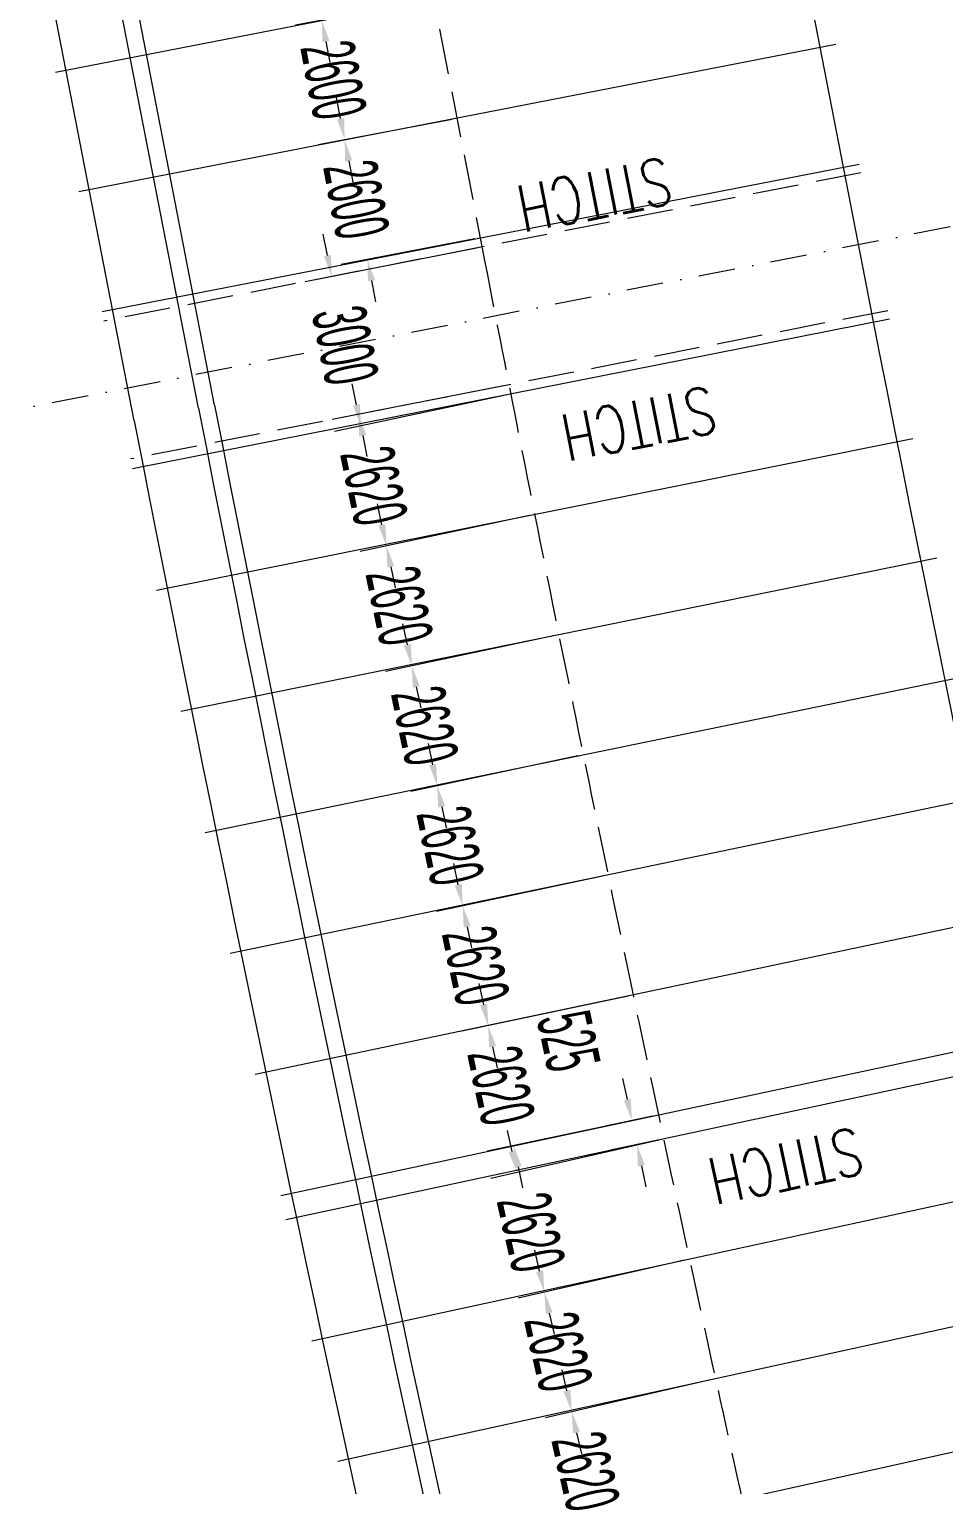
# Model space of a CAD drawing. Header units: millimetres. Extents: x 27228149 to 29012050, y 40856015 to 42918728.
# Drawn here: x 27350222 to 27369765, y 42541147 to 42572244 of the extents above; entities that cross this region are included whole.
import ezdxf

# ---------------------------------------------------------------- set-up
doc = ezdxf.new("R2010")
doc.units = ezdxf.units.MM
doc.header["$LTSCALE"] = 0.05
doc.linetypes.add('DGN Style 3', pattern=[27349.722329, 19535.51595, -7814.20638])
doc.linetypes.add('DGN Style 4', pattern=[31276.361035, 15628.41276, -7814.20638, 19.535516, -7814.20638])
doc.layers.get('Defpoints').update_dxf_attribs({"lineweight": 0})
for name, color, linetype, lineweight in [('InnerEdge_NB', 7, 'Continuous', 0), ('OuterEdge_NB', 7, 'Continuous', 0), ('PlacementCurve_NB', 1, 'DGN Style 3', 0), ('S-_ANOT----_A-', 7, 'Continuous', 0), ('S-_ANOT----_T-', 7, 'Continuous', 0), ('S-_GRIDLINE_E- Adjusted', 6, 'DGN Style 4', 0), ('S-_SEG-----_E-NB', 3, 'Continuous', 13), ('S-_WALLLBW-_E-', 40, 'Continuous', 13)]:
    doc.layers.add(name, color=color, linetype=linetype, lineweight=lineweight)
doc.styles.add('Styletxt', font='txt.shx')
doc.styles.add('StyleWORKING', font='WORKING.shx')
doc.dimstyles.new('dim300', dxfattribs={"dimtxt": 750, "dimasz": 750, "dimexe": 375, "dimexo": 375, "dimgap": 375, "dimtad": 1, "dimdec": 0, "dimzin": 11, "dimdsep": 46, "dimtxsty": 'StyleWORKING', "dimsah": 1, "dimcen": 0.09, "dimclrd": 7, "dimclre": 7, "dimadec": 4, "dimazin": 3, "dimtfac": 1, "dimtdec": 0, "dimtmove": 0, "dimatfit": 3, "dimfxl": 1, "dimtolj": 1, "dimtzin": 0, "dimlwd": 0, "dimlwe": 0, "dimarcsym": 0})

# ---------------------------------------------------------------- blocks, each defined once
blk = doc.blocks.new('*D624')
at = {"layer": 'Defpoints', "color": 0, "linetype": 'Continuous', "transparency": 16777216}
for p in [(27358368, 42575441), (27358865, 42572889), (27356476, 42572434)]:
    blk.add_point(p, dxfattribs=at)
at = {"layer": 'S-_ANOT----_A-', "color": 7, "linetype": 'Continuous', "lineweight": 0, "transparency": 16777216}
for p, q in [((27355903, 42575440), (27355817, 42575892)), ((27356562, 42571982), (27356648, 42571530))]:
    blk.add_line(p, q, dxfattribs=at)
at = {"layer": 'S-_ANOT----_A-', "linetype": 'Continuous', "transparency": 16777216}
for p, q in [((27358255, 42575420), (27355424, 42574880)), ((27358752, 42572868), (27355911, 42572326))]:
    blk.add_line(p, q, dxfattribs=at)
at = {"layer": 'S-_ANOT----_A-', "color": 7, "linetype": 'Continuous', "transparency": 16777216}
for points in [[(27355978, 42575454), (27355828, 42575425), (27355989, 42574988)], [(27356637, 42571996), (27356487, 42571968), (27356476, 42572434)]]:
    blk.add_solid(points, dxfattribs=at)
at = {"layer": 'S-_ANOT----_A-', "color": 0, "linetype": 'Continuous', "transparency": 16777216, "insert": (27356234, 42573711), "char_height": 1150, "attachment_point": 5, "rotation": 280.7906, "style": 'StyleWORKING'}
blk.add_mtext('\\A1;{\\W0.47826;\\C0;2600}', dxfattribs=at)
blk = doc.blocks.new('*D625')
at = {"layer": 'Defpoints', "color": 0, "linetype": 'Continuous', "transparency": 16777216}
for p in [(27358865, 42572889), (27359371, 42570339), (27356963, 42569880)]:
    blk.add_point(p, dxfattribs=at)
at = {"layer": 'S-_ANOT----_A-', "color": 7, "linetype": 'Continuous', "lineweight": 0, "transparency": 16777216}
for p, q in [((27356390, 42572886), (27356304, 42573338)), ((27357049, 42569428), (27357135, 42568976))]:
    blk.add_line(p, q, dxfattribs=at)
at = {"layer": 'S-_ANOT----_A-', "linetype": 'Continuous', "transparency": 16777216}
for p, q in [((27358752, 42572868), (27355911, 42572326)), ((27359258, 42570317), (27356398, 42569772))]:
    blk.add_line(p, q, dxfattribs=at)
at = {"layer": 'S-_ANOT----_A-', "color": 7, "linetype": 'Continuous', "transparency": 16777216}
for points in [[(27356465, 42572900), (27356315, 42572871), (27356476, 42572434)], [(27357124, 42569442), (27356974, 42569414), (27356963, 42569880)]]:
    blk.add_solid(points, dxfattribs=at)
at = {"layer": 'S-_ANOT----_A-', "color": 0, "linetype": 'Continuous', "transparency": 16777216, "insert": (27356721, 42571157), "char_height": 1150, "attachment_point": 5, "rotation": 280.7906, "style": 'StyleWORKING'}
blk.add_mtext('\\A1;{\\W0.47826;\\C0;2600}', dxfattribs=at)
blk = doc.blocks.new('*D626')
at = {"layer": 'Defpoints', "color": 0, "linetype": 'Continuous', "transparency": 16777216}
for p in [(27360511, 42564448), (27361022, 42561879), (27357854, 42561207)]:
    blk.add_point(p, dxfattribs=at)
at = {"layer": 'S-_ANOT----_A-', "linetype": 'Continuous', "transparency": 16777216}
for p, q in [((27360399, 42564424), (27356748, 42563650)), ((27360910, 42561855), (27357292, 42561087))]:
    blk.add_line(p, q, dxfattribs=at)
at = {"layer": 'S-_ANOT----_A-', "color": 7, "linetype": 'Continuous', "lineweight": 0, "transparency": 16777216}
for p, q in [((27357215, 42564219), (27357120, 42564669)), ((27357950, 42560757), (27358045, 42560307))]:
    blk.add_line(p, q, dxfattribs=at)
at = {"layer": 'S-_ANOT----_A-', "color": 7, "linetype": 'Continuous', "transparency": 16777216}
for points in [[(27357290, 42564235), (27357140, 42564203), (27357311, 42563769)], [(27358025, 42560772), (27357875, 42560741), (27357854, 42561207)]]:
    blk.add_solid(points, dxfattribs=at)
at = {"layer": 'S-_ANOT----_A-', "color": 0, "linetype": 'Continuous', "transparency": 16777216, "insert": (27357584, 42562488), "char_height": 1150, "attachment_point": 5, "rotation": 281.9763, "style": 'StyleWORKING'}
blk.add_mtext('\\A1;{\\W0.47826;\\C0;2620}', dxfattribs=at)
blk = doc.blocks.new('*D627')
at = {"layer": 'Defpoints', "color": 0, "linetype": 'Continuous', "transparency": 16777216}
for p in [(27361022, 42561879), (27361537, 42559310), (27358398, 42558644)]:
    blk.add_point(p, dxfattribs=at)
at = {"layer": 'S-_ANOT----_A-', "color": 7, "linetype": 'Continuous', "lineweight": 0, "transparency": 16777216}
for p, q in [((27357759, 42561657), (27357663, 42562107)), ((27358493, 42558194), (27358589, 42557744))]:
    blk.add_line(p, q, dxfattribs=at)
at = {"layer": 'S-_ANOT----_A-', "linetype": 'Continuous', "transparency": 16777216}
for p, q in [((27360910, 42561855), (27357292, 42561087)), ((27361424, 42559286), (27357835, 42558524))]:
    blk.add_line(p, q, dxfattribs=at)
at = {"layer": 'S-_ANOT----_A-', "color": 7, "linetype": 'Continuous', "transparency": 16777216}
for points in [[(27357834, 42561672), (27357684, 42561641), (27357854, 42561207)], [(27358568, 42558210), (27358418, 42558178), (27358398, 42558644)]]:
    blk.add_solid(points, dxfattribs=at)
at = {"layer": 'S-_ANOT----_A-', "color": 0, "linetype": 'Continuous', "transparency": 16777216, "insert": (27358127, 42559925), "char_height": 1150, "attachment_point": 5, "rotation": 281.9763, "style": 'StyleWORKING'}
blk.add_mtext('\\A1;{\\W0.47826;\\C0;2620}', dxfattribs=at)
blk = doc.blocks.new('*D628')
at = {"layer": 'Defpoints', "color": 0, "linetype": 'Continuous', "transparency": 16777216}
for p in [(27361537, 42559310), (27362057, 42556742), (27358941, 42556081)]:
    blk.add_point(p, dxfattribs=at)
at = {"layer": 'S-_ANOT----_A-', "color": 7, "linetype": 'Continuous', "lineweight": 0, "transparency": 16777216}
for p, q in [((27358302, 42559094), (27358207, 42559544)), ((27359037, 42555631), (27359132, 42555181))]:
    blk.add_line(p, q, dxfattribs=at)
at = {"layer": 'S-_ANOT----_A-', "linetype": 'Continuous', "transparency": 16777216}
for p, q in [((27361424, 42559286), (27357835, 42558524)), ((27361944, 42556718), (27358379, 42555962))]:
    blk.add_line(p, q, dxfattribs=at)
at = {"layer": 'S-_ANOT----_A-', "color": 7, "linetype": 'Continuous', "transparency": 16777216}
for points in [[(27358377, 42559110), (27358227, 42559078), (27358398, 42558644)], [(27359112, 42555647), (27358962, 42555615), (27358941, 42556081)]]:
    blk.add_solid(points, dxfattribs=at)
at = {"layer": 'S-_ANOT----_A-', "color": 0, "linetype": 'Continuous', "transparency": 16777216, "insert": (27358671, 42557363), "char_height": 1150, "attachment_point": 5, "rotation": 281.9763, "style": 'StyleWORKING'}
blk.add_mtext('\\A1;{\\W0.47826;\\C0;2620}', dxfattribs=at)
blk = doc.blocks.new('*D629')
at = {"layer": 'Defpoints', "color": 0, "linetype": 'Continuous', "transparency": 16777216}
for p in [(27362057, 42556742), (27362583, 42554175), (27359485, 42553518)]:
    blk.add_point(p, dxfattribs=at)
at = {"layer": 'S-_ANOT----_A-', "color": 7, "linetype": 'Continuous', "lineweight": 0, "transparency": 16777216}
for p, q in [((27358846, 42556531), (27358751, 42556981)), ((27359581, 42553068), (27359676, 42552618))]:
    blk.add_line(p, q, dxfattribs=at)
at = {"layer": 'S-_ANOT----_A-', "linetype": 'Continuous', "transparency": 16777216}
for p, q in [((27361944, 42556718), (27358379, 42555962)), ((27362470, 42554151), (27358923, 42553399))]:
    blk.add_line(p, q, dxfattribs=at)
at = {"layer": 'S-_ANOT----_A-', "color": 7, "linetype": 'Continuous', "transparency": 16777216}
for points in [[(27358921, 42556547), (27358771, 42556515), (27358941, 42556081)], [(27359656, 42553084), (27359506, 42553052), (27359485, 42553518)]]:
    blk.add_solid(points, dxfattribs=at)
at = {"layer": 'S-_ANOT----_A-', "color": 0, "linetype": 'Continuous', "transparency": 16777216, "insert": (27359215, 42554800), "char_height": 1150, "attachment_point": 5, "rotation": 281.9763, "style": 'StyleWORKING'}
blk.add_mtext('\\A1;{\\W0.47826;\\C0;2620}', dxfattribs=at)
blk = doc.blocks.new('*D630')
at = {"layer": 'Defpoints', "color": 0, "linetype": 'Continuous', "transparency": 16777216}
for p in [(27362583, 42554175), (27363131, 42551613), (27360029, 42550955)]:
    blk.add_point(p, dxfattribs=at)
at = {"layer": 'S-_ANOT----_A-', "color": 7, "linetype": 'Continuous', "lineweight": 0, "transparency": 16777216}
for p, q in [((27359390, 42553968), (27359294, 42554418)), ((27360124, 42550505), (27360220, 42550055))]:
    blk.add_line(p, q, dxfattribs=at)
at = {"layer": 'S-_ANOT----_A-', "linetype": 'Continuous', "transparency": 16777216}
for p, q in [((27362470, 42554151), (27358923, 42553399)), ((27363019, 42551589), (27359466, 42550836))]:
    blk.add_line(p, q, dxfattribs=at)
at = {"layer": 'S-_ANOT----_A-', "color": 7, "linetype": 'Continuous', "transparency": 16777216}
for points in [[(27359465, 42553984), (27359315, 42553952), (27359485, 42553518)], [(27360199, 42550521), (27360049, 42550489), (27360029, 42550955)]]:
    blk.add_solid(points, dxfattribs=at)
at = {"layer": 'S-_ANOT----_A-', "color": 0, "linetype": 'Continuous', "transparency": 16777216, "insert": (27359758, 42552237), "char_height": 1150, "attachment_point": 5, "rotation": 281.9763, "style": 'StyleWORKING'}
blk.add_mtext('\\A1;{\\W0.47826;\\C0;2620}', dxfattribs=at)
blk = doc.blocks.new('*D631')
at = {"layer": 'Defpoints', "color": 0, "linetype": 'Continuous', "transparency": 16777216}
for p in [(27363785, 42548537), (27364336, 42545975), (27361230, 42545265)]:
    blk.add_point(p, dxfattribs=at)
at = {"layer": 'S-_ANOT----_A-', "color": 7, "linetype": 'Continuous', "lineweight": 0, "transparency": 16777216}
for p, q in [((27360544, 42548267), (27360441, 42548715)), ((27361333, 42544816), (27361436, 42544368))]:
    blk.add_line(p, q, dxfattribs=at)
at = {"layer": 'S-_ANOT----_A-', "linetype": 'Continuous', "transparency": 16777216}
for p, q in [((27363673, 42548511), (27360086, 42547690)), ((27364224, 42545950), (27360670, 42545137))]:
    blk.add_line(p, q, dxfattribs=at)
at = {"layer": 'S-_ANOT----_A-', "color": 7, "linetype": 'Continuous', "transparency": 16777216}
for points in [[(27360618, 42548284), (27360469, 42548250), (27360646, 42547819)], [(27361408, 42544833), (27361258, 42544799), (27361230, 42545265)]]:
    blk.add_solid(points, dxfattribs=at)
at = {"layer": 'S-_ANOT----_A-', "color": 0, "linetype": 'Continuous', "transparency": 16777216, "insert": (27360940, 42546542), "char_height": 1150, "attachment_point": 5, "rotation": 282.8837, "style": 'StyleWORKING'}
blk.add_mtext('\\A1;{\\W0.47826;\\C0;2620}', dxfattribs=at)
blk = doc.blocks.new('*D632')
at = {"layer": 'Defpoints', "color": 0, "linetype": 'Continuous', "transparency": 16777216}
for p in [(27364336, 42545975), (27364895, 42543415), (27361815, 42542711)]:
    blk.add_point(p, dxfattribs=at)
at = {"layer": 'S-_ANOT----_A-', "color": 7, "linetype": 'Continuous', "lineweight": 0, "transparency": 16777216}
for p, q in [((27361128, 42545713), (27361025, 42546162)), ((27361917, 42542262), (27362020, 42541814))]:
    blk.add_line(p, q, dxfattribs=at)
at = {"layer": 'S-_ANOT----_A-', "linetype": 'Continuous', "transparency": 16777216}
for p, q in [((27364224, 42545950), (27360670, 42545137)), ((27364782, 42543390), (27361254, 42542583))]:
    blk.add_line(p, q, dxfattribs=at)
at = {"layer": 'S-_ANOT----_A-', "color": 7, "linetype": 'Continuous', "transparency": 16777216}
for points in [[(27361203, 42545730), (27361053, 42545696), (27361230, 42545265)], [(27361992, 42542280), (27361842, 42542245), (27361815, 42542711)]]:
    blk.add_solid(points, dxfattribs=at)
at = {"layer": 'S-_ANOT----_A-', "color": 0, "linetype": 'Continuous', "transparency": 16777216, "insert": (27361524, 42543988), "char_height": 1150, "attachment_point": 5, "rotation": 282.8837, "style": 'StyleWORKING'}
blk.add_mtext('\\A1;{\\W0.47826;\\C0;2620}', dxfattribs=at)
blk = doc.blocks.new('*D633')
at = {"layer": 'Defpoints', "color": 0, "linetype": 'Continuous', "transparency": 16777216}
for p in [(27364895, 42543415), (27365459, 42540857), (27362399, 42540157)]:
    blk.add_point(p, dxfattribs=at)
at = {"layer": 'S-_ANOT----_A-', "color": 7, "linetype": 'Continuous', "lineweight": 0, "transparency": 16777216}
for p, q in [((27361712, 42543159), (27361609, 42543608)), ((27362501, 42539708), (27362604, 42539260))]:
    blk.add_line(p, q, dxfattribs=at)
at = {"layer": 'S-_ANOT----_A-', "linetype": 'Continuous', "transparency": 16777216}
for p, q in [((27364782, 42543390), (27361254, 42542583)), ((27365347, 42540831), (27361838, 42540029))]:
    blk.add_line(p, q, dxfattribs=at)
at = {"layer": 'S-_ANOT----_A-', "color": 7, "linetype": 'Continuous', "transparency": 16777216}
for points in [[(27361787, 42543176), (27361637, 42543142), (27361815, 42542711)], [(27362576, 42539726), (27362427, 42539691), (27362399, 42540157)]]:
    blk.add_solid(points, dxfattribs=at)
at = {"layer": 'S-_ANOT----_A-', "color": 0, "linetype": 'Continuous', "transparency": 16777216, "insert": (27362108, 42541434), "char_height": 1150, "attachment_point": 5, "rotation": 282.8837, "style": 'StyleWORKING'}
blk.add_mtext('\\A1;{\\W0.47826;\\C0;2620}', dxfattribs=at)
blk = doc.blocks.new('*D1141')
at = {"layer": 'Defpoints', "color": 0, "linetype": 'Continuous', "transparency": 16777216}
for p in [(27363099, 42548928), (27363655, 42549046), (27363764, 42548532)]:
    blk.add_point(p, dxfattribs=at)
at = {"layer": 'S-_ANOT----_A-', "color": 7, "linetype": 'Continuous', "lineweight": 0, "transparency": 16777216}
for p, q in [((27363003, 42549378), (27362908, 42549828)), ((27363303, 42547964), (27363399, 42547514))]:
    blk.add_line(p, q, dxfattribs=at)
at = {"layer": 'S-_ANOT----_A-', "linetype": 'Continuous', "transparency": 16777216}
for p, q in [((27363543, 42549022), (27362536, 42548809)), ((27363652, 42548508), (27362645, 42548295))]:
    blk.add_line(p, q, dxfattribs=at)
at = {"layer": 'S-_ANOT----_A-', "color": 7, "linetype": 'Continuous', "transparency": 16777216}
for points in [[(27363078, 42549394), (27362928, 42549362), (27363099, 42548928)], [(27363378, 42547980), (27363228, 42547948), (27363208, 42548414)]]:
    blk.add_solid(points, dxfattribs=at)
at = {"layer": 'S-_ANOT----_A-', "color": 0, "linetype": 'Continuous', "transparency": 16777216, "insert": (27361746, 42550625), "char_height": 1150, "attachment_point": 5, "rotation": 281.9752, "style": 'StyleWORKING'}
blk.add_mtext('\\A1;{\\W0.47826;\\C0;525}', dxfattribs=at)
blk = doc.blocks.new('*D1173')
at = {"layer": 'Defpoints', "color": 0, "linetype": 'Continuous', "transparency": 16777216}
for p in [(27359371, 42570339), (27359858, 42567785), (27357450, 42567326)]:
    blk.add_point(p, dxfattribs=at)
at = {"layer": 'S-_ANOT----_A-', "color": 7, "linetype": 'Continuous', "lineweight": 0, "transparency": 16777216}
for p, q in [((27356877, 42570332), (27356791, 42570784)), ((27357536, 42566874), (27357622, 42566422))]:
    blk.add_line(p, q, dxfattribs=at)
at = {"layer": 'S-_ANOT----_A-', "linetype": 'Continuous', "transparency": 16777216}
for p, q in [((27359258, 42570317), (27356398, 42569772)), ((27359745, 42567763), (27356885, 42567218))]:
    blk.add_line(p, q, dxfattribs=at)
at = {"layer": 'S-_ANOT----_A-', "color": 7, "linetype": 'Continuous', "transparency": 16777216}
for points in [[(27356952, 42570346), (27356801, 42570317), (27356963, 42569880)], [(27357611, 42566888), (27357460, 42566860), (27357450, 42567326)]]:
    blk.add_solid(points, dxfattribs=at)
at = {"layer": 'S-_ANOT----_A-', "color": 0, "linetype": 'Continuous', "transparency": 16777216, "insert": (27357208, 42568603), "char_height": 1150, "attachment_point": 5, "rotation": 280.7906, "style": 'StyleWORKING'}
blk.add_mtext('\\A1;{\\W0.47826;\\C0;2600}', dxfattribs=at)
blk = doc.blocks.new('*D1174')
at = {"layer": 'Defpoints', "color": 0, "linetype": 'Continuous', "transparency": 16777216}
for p in [(27359896, 42567589), (27360473, 42564645), (27357260, 42564016)]:
    blk.add_point(p, dxfattribs=at)
at = {"layer": 'S-_ANOT----_A-', "color": 7, "linetype": 'Continuous', "lineweight": 0, "transparency": 16777216}
for p, q in [((27356595, 42567411), (27356507, 42567862)), ((27357348, 42563564), (27357437, 42563113))]:
    blk.add_line(p, q, dxfattribs=at)
at = {"layer": 'S-_ANOT----_A-', "linetype": 'Continuous', "transparency": 16777216}
for p, q in [((27359783, 42567567), (27356119, 42566849)), ((27360360, 42564622), (27356696, 42563905))]:
    blk.add_line(p, q, dxfattribs=at)
at = {"layer": 'S-_ANOT----_A-', "color": 7, "linetype": 'Continuous', "transparency": 16777216}
for points in [[(27356670, 42567426), (27356520, 42567396), (27356684, 42566960)], [(27357424, 42563579), (27357273, 42563549), (27357260, 42564016)]]:
    blk.add_solid(points, dxfattribs=at)
at = {"layer": 'S-_ANOT----_A-', "color": 0, "linetype": 'Continuous', "transparency": 16777216, "insert": (27356973, 42565488), "char_height": 1150, "attachment_point": 5, "rotation": 281.0775, "style": 'StyleWORKING'}
blk.add_mtext('\\A1;{\\W0.47826;\\C0;3000}', dxfattribs=at)
blk = doc.blocks.new('*D1175')
at = {"layer": 'Defpoints', "color": 0, "linetype": 'Continuous', "transparency": 16777216}
for p in [(27363131, 42551613), (27363675, 42549050), (27360572, 42548392)]:
    blk.add_point(p, dxfattribs=at)
at = {"layer": 'S-_ANOT----_A-', "color": 7, "linetype": 'Continuous', "lineweight": 0, "transparency": 16777216}
for p, q in [((27359933, 42551405), (27359838, 42551855)), ((27360668, 42547942), (27360763, 42547492))]:
    blk.add_line(p, q, dxfattribs=at)
at = {"layer": 'S-_ANOT----_A-', "linetype": 'Continuous', "transparency": 16777216}
for p, q in [((27363019, 42551589), (27359466, 42550836)), ((27363563, 42549026), (27360010, 42548273))]:
    blk.add_line(p, q, dxfattribs=at)
at = {"layer": 'S-_ANOT----_A-', "color": 7, "linetype": 'Continuous', "transparency": 16777216}
for points in [[(27360008, 42551421), (27359858, 42551389), (27360029, 42550955)], [(27360743, 42547958), (27360593, 42547926), (27360572, 42548392)]]:
    blk.add_solid(points, dxfattribs=at)
at = {"layer": 'S-_ANOT----_A-', "color": 0, "linetype": 'Continuous', "transparency": 16777216, "insert": (27360302, 42549674), "char_height": 1150, "attachment_point": 5, "rotation": 281.9763, "style": 'StyleWORKING'}
blk.add_mtext('\\A1;{\\W0.47826;\\C0;2620}', dxfattribs=at)

msp = doc.modelspace()

# ---------------------------------------------------------------- linework, layer by layer
at = {"layer": 'InnerEdge_NB'}
msp.add_lwpolyline([(27283724.5, 42878514.7, -0.0568157), (27345588.8, 42682480.7), (27368075.3, 42566916.3, 0.0263705), (27393633.3, 42464653, 0.0426618), (27458420.2, 42303807.1, 0.1075608), (27699785.7, 42006839.6, 0.026969), (27783127.3, 41947329.2), (27839783.5, 41911319.6)], format="xyb", dxfattribs=at)
at = {"layer": 'OuterEdge_NB'}
msp.add_line((27354185.8, 42564213.7), (27331699.3, 42679778), dxfattribs=at)
msp.add_arc((28349665.8, 42757913.9), 1014150, 191.011006, 197.053282, dxfattribs=at)
at = {"layer": 'PlacementCurve_NB'}
msp.add_lwpolyline([(27288809.3, 42846343.4, -0.0480477), (27337834.2, 42680971.8), (27359958.8, 42567267.3, 0.0690894), (27451045.4, 42301107.2, 0.1079959), (27694979, 42000696.1, 0.0193193), (27725549.4, 41977271, 0.0146476), (27778701.6, 41940923.9), (27835716.4, 41904662.4)], format="xyb", dxfattribs=at)
at = {"layer": 'S-_GRIDLINE_E- Adjusted'}
msp.add_line((27389849.8, 42571927.4), (27312832.1, 42556841.3), dxfattribs=at)
at = {"layer": 'S-_SEG-----_E-NB'}
for p, q in [((27366963, 42574465), (27350786.4, 42571317.3)), ((27367459.6, 42571912.8), (27351283, 42568765.2)), ((27351779.6, 42566213.1), (27367956.2, 42569360.7)), ((27368601.6, 42566046), (27352433.9, 42562853.1)), ((27352944.2, 42560261.8), (27369103.8, 42563496.1)), ((27353461.3, 42557671.9), (27369612.6, 42560947.4)), ((27353985.1, 42555083.3), (27370128, 42558400)), ((27370650, 42555854), (27354515.7, 42552496.1)), ((27371178.6, 42553309.4), (27355053, 42549910.2)), ((27355597, 42547325.8), (27371713.9, 42550766.1)), ((27371822, 42550256.4), (27355706.8, 42546807.8)), ((27356258.9, 42544225.1), (27372365.2, 42547714.8)), ((27372915, 42545174.6), (27356817.7, 42541643.7)), ((27357383.1, 42539063.9), (27373471.4, 42542635.8))]:
    msp.add_line(p, q, dxfattribs=at)
at = {"layer": 'S-_SEG-----_E-NB', "linetype": 'DGN Style 3'}
for p, q in [((27367992.5, 42569174.5), (27351819.8, 42566006.6)), ((27368565.9, 42566229.8), (27352393.1, 42563061.9))]:
    msp.add_line(p, q, dxfattribs=at)
at = {"layer": 'S-_WALLLBW-_E-'}
for p, q in [((27353842.2, 42564146.8), (27331355.7, 42679711.2)), ((27352468, 42563879.5), (27329981.5, 42679443.8))]:
    msp.add_line(p, q, dxfattribs=at)
for radius in [1014500, 1015900]:
    msp.add_arc((28349665.8, 42757913.9), radius, 191.011006, 197.053282, dxfattribs=at)

# ---------------------------------------------------------------- texts
at = {"layer": 'S-_ANOT----_T-', "linetype": 'Continuous', "style": 'Styletxt', "width": 0.75}
for rotation, p in [(191.08263, (27363826.9, 42569512.7)), (191.08263, (27364776.6, 42564625.2)), (192.04949, (27367901.3, 42548791.1))]:
    msp.add_text('STITCH', height=1000, rotation=rotation, dxfattribs=at).set_placement(p)

# ---------------------------------------------------------------- dimensions: what is measured, and where the dimension line sits
at = {"layer": 'S-_ANOT----_A-', "linetype": 'Continuous'}
for base, p1, p2, angle, override, picture, middle, turn in [((27356476.1, 42572433.9), (27358368.3, 42575441.4), (27358864.9, 42572889.2), 100.79064, {"dimscale": 1000, "dimtxt": 1.15, "dimasz": 0.46, "dimexe": 0.575, "dimexo": 0.115, "dimgap": 0.2875, "dimtad": 1, "dimjust": 0, "dimtih": 0, "dimtoh": 0, "dimlfac": 1, "dimsah": 1, "dimcen": 0, "dimse1": 0, "dimse2": 0, "dimclre": 256, "dimclrt": 0, "dimtol": 0, "dimtfac": 1, "dimtofl": 0, "dimtmove": 2, "dimatfit": 3, "dimfrac": 0, "dimtolj": 1, "dimlwe": 65535}, '*D624', (27356234, 42573711.2), 280.79064), ((27356962.8, 42569880), (27358864.9, 42572889.2), (27359371.3, 42570339), 100.79064, {"dimscale": 1000, "dimtxt": 1.15, "dimasz": 0.46, "dimexe": 0.575, "dimexo": 0.115, "dimgap": 0.2875, "dimtad": 1, "dimjust": 0, "dimtih": 0, "dimtoh": 0, "dimlfac": 1, "dimsah": 1, "dimcen": 0, "dimse1": 0, "dimse2": 0, "dimclre": 256, "dimclrt": 0, "dimtol": 0, "dimtfac": 1, "dimtofl": 0, "dimtmove": 2, "dimatfit": 3, "dimfrac": 0, "dimtolj": 1, "dimlwe": 65535}, '*D625', (27356720.8, 42571157.2), 280.79064), ((27357449.6, 42567325.9), (27359371.3, 42570339), (27359858.1, 42567785), 100.79064, {"dimscale": 1000, "dimtxt": 1.15, "dimasz": 0.46, "dimexe": 0.575, "dimexo": 0.115, "dimgap": 0.2875, "dimtad": 1, "dimjust": 0, "dimtih": 0, "dimtoh": 0, "dimlfac": 1, "dimsah": 1, "dimcen": 0, "dimse1": 0, "dimse2": 0, "dimclre": 256, "dimclrt": 0, "dimtol": 0, "dimtfac": 1, "dimtofl": 0, "dimtmove": 2, "dimatfit": 3, "dimfrac": 0, "dimtolj": 1, "dimlwe": 65535}, '*D1173', (27357207.6, 42568603.2), 280.79064), ((27357259.9, 42564015.5), (27359896.3, 42567588.6), (27360472.7, 42564644.5), 101.0775, {"dimscale": 1000, "dimtxt": 1.15, "dimasz": 0.46, "dimexe": 0.575, "dimexo": 0.115, "dimgap": 0.2875, "dimtad": 1, "dimjust": 0, "dimtih": 0, "dimtoh": 0, "dimlfac": 1, "dimsah": 1, "dimcen": 0, "dimse1": 0, "dimse2": 0, "dimclre": 256, "dimclrt": 0, "dimtol": 0, "dimtfac": 1, "dimtofl": 0, "dimtmove": 2, "dimatfit": 3, "dimfrac": 0, "dimtolj": 1, "dimlwe": 65535}, '*D1174', (27356973.1, 42565487.8), 281.0775), ((27357854.1, 42561206.6), (27360511.4, 42564448.3), (27361022.3, 42561878.6), 101.97632, {"dimscale": 1000, "dimtxt": 1.15, "dimasz": 0.46, "dimexe": 0.575, "dimexo": 0.115, "dimgap": 0.2875, "dimtad": 1, "dimjust": 0, "dimtih": 0, "dimtoh": 0, "dimlfac": 1, "dimsah": 1, "dimcen": 0, "dimse1": 0, "dimse2": 0, "dimclre": 256, "dimclrt": 0, "dimtol": 0, "dimtfac": 1, "dimtofl": 0, "dimtmove": 2, "dimatfit": 3, "dimfrac": 0, "dimtolj": 1, "dimlwe": 65535}, '*D626', (27357583.7, 42562488.2), 281.97632), ((27358397.8, 42558643.8), (27361022.3, 42561878.6), (27361536.9, 42559309.7), 101.97632, {"dimscale": 1000, "dimtxt": 1.15, "dimasz": 0.46, "dimexe": 0.575, "dimexo": 0.115, "dimgap": 0.2875, "dimtad": 1, "dimjust": 0, "dimtih": 0, "dimtoh": 0, "dimlfac": 1, "dimsah": 1, "dimcen": 0, "dimse1": 0, "dimse2": 0, "dimclre": 256, "dimclrt": 0, "dimtol": 0, "dimtfac": 1, "dimtofl": 0, "dimtmove": 2, "dimatfit": 3, "dimfrac": 0, "dimtolj": 1, "dimlwe": 65535}, '*D627', (27358127.3, 42559925.4), 281.97632), ((27358941.4, 42556080.9), (27361536.9, 42559309.7), (27362056.6, 42556741.7), 101.97632, {"dimscale": 1000, "dimtxt": 1.15, "dimasz": 0.46, "dimexe": 0.575, "dimexo": 0.115, "dimgap": 0.2875, "dimtad": 1, "dimjust": 0, "dimtih": 0, "dimtoh": 0, "dimlfac": 1, "dimsah": 1, "dimcen": 0, "dimse1": 0, "dimse2": 0, "dimclre": 256, "dimclrt": 0, "dimtol": 0, "dimtfac": 1, "dimtofl": 0, "dimtmove": 2, "dimatfit": 3, "dimfrac": 0, "dimtolj": 1, "dimlwe": 65535}, '*D628', (27358671, 42557362.6), 281.97632), ((27359485.1, 42553517.9), (27362056.6, 42556741.7), (27362582.8, 42554175.1), 101.97632, {"dimscale": 1000, "dimtxt": 1.15, "dimasz": 0.46, "dimexe": 0.575, "dimexo": 0.115, "dimgap": 0.2875, "dimtad": 1, "dimjust": 0, "dimtih": 0, "dimtoh": 0, "dimlfac": 1, "dimsah": 1, "dimcen": 0, "dimse1": 0, "dimse2": 0, "dimclre": 256, "dimclrt": 0, "dimtol": 0, "dimtfac": 1, "dimtofl": 0, "dimtmove": 2, "dimatfit": 3, "dimfrac": 0, "dimtolj": 1, "dimlwe": 65535}, '*D629', (27359214.6, 42554799.7), 281.97632), ((27360028.8, 42550954.9), (27362582.8, 42554175.1), (27363131.5, 42551613.1), 101.97632, {"dimscale": 1000, "dimtxt": 1.15, "dimasz": 0.46, "dimexe": 0.575, "dimexo": 0.115, "dimgap": 0.2875, "dimtad": 1, "dimjust": 0, "dimtih": 0, "dimtoh": 0, "dimlfac": 1, "dimsah": 1, "dimcen": 0, "dimse1": 0, "dimse2": 0, "dimclre": 256, "dimclrt": 0, "dimtol": 0, "dimtfac": 1, "dimtofl": 0, "dimtmove": 2, "dimatfit": 3, "dimfrac": 0, "dimtolj": 1, "dimlwe": 65535}, '*D630', (27359758.3, 42552236.7), 281.97632), ((27363098.7, 42548927.8), (27363764.4, 42548532.1), (27363655.4, 42549045.9), 101.97517, {"dimscale": 1000, "dimtxt": 1.15, "dimasz": 0.46, "dimexe": 0.575, "dimexo": 0.115, "dimgap": 0.2875, "dimtad": 1, "dimtih": 0, "dimtoh": 0, "dimlfac": 1, "dimsah": 1, "dimcen": 0, "dimse1": 0, "dimse2": 0, "dimclre": 256, "dimclrt": 0, "dimtol": 0, "dimtfac": 1, "dimtofl": 0, "dimtmove": 2, "dimatfit": 3, "dimfrac": 0, "dimtolj": 1, "dimlwe": 65535}, '*D1141', (27361745.5, 42550624.8), 281.97517), ((27360572.4, 42548392), (27363131.5, 42551613.1), (27363675.2, 42549050.1), 101.97632, {"dimscale": 1000, "dimtxt": 1.15, "dimasz": 0.46, "dimexe": 0.575, "dimexo": 0.115, "dimgap": 0.2875, "dimtad": 1, "dimjust": 0, "dimtih": 0, "dimtoh": 0, "dimlfac": 1, "dimsah": 1, "dimcen": 0, "dimse1": 0, "dimse2": 0, "dimclre": 256, "dimclrt": 0, "dimtol": 0, "dimtfac": 1, "dimtofl": 0, "dimtmove": 2, "dimatfit": 3, "dimfrac": 0, "dimtolj": 1, "dimlwe": 65535}, '*D1175', (27360302, 42549673.7), 281.97632), ((27361230.4, 42545264.8), (27363784.9, 42548536.5), (27364336.5, 42545975.2), 102.88369, {"dimscale": 1000, "dimtxt": 1.15, "dimasz": 0.46, "dimexe": 0.575, "dimexo": 0.115, "dimgap": 0.2875, "dimtad": 1, "dimjust": 0, "dimtih": 0, "dimtoh": 0, "dimlfac": 1, "dimsah": 1, "dimcen": 0, "dimse1": 0, "dimse2": 0, "dimclre": 256, "dimclrt": 0, "dimtol": 0, "dimtfac": 1, "dimtofl": 0, "dimtmove": 2, "dimatfit": 3, "dimfrac": 0, "dimtolj": 1, "dimlwe": 65535}, '*D631', (27360939.7, 42546542), 282.88369), ((27361814.6, 42542710.9), (27364336.5, 42545975.2), (27364894.5, 42543415.3), 102.88369, {"dimscale": 1000, "dimtxt": 1.15, "dimasz": 0.46, "dimexe": 0.575, "dimexo": 0.115, "dimgap": 0.2875, "dimtad": 1, "dimjust": 0, "dimtih": 0, "dimtoh": 0, "dimlfac": 1, "dimsah": 1, "dimcen": 0, "dimse1": 0, "dimse2": 0, "dimclre": 256, "dimclrt": 0, "dimtol": 0, "dimtfac": 1, "dimtofl": 0, "dimtmove": 2, "dimatfit": 3, "dimfrac": 0, "dimtolj": 1, "dimlwe": 65535}, '*D632', (27361523.8, 42543988.1), 282.88369), ((27362398.7, 42540156.9), (27364894.5, 42543415.3), (27365459.1, 42540856.9), 102.88369, {"dimscale": 1000, "dimtxt": 1.15, "dimasz": 0.46, "dimexe": 0.575, "dimexo": 0.115, "dimgap": 0.2875, "dimtad": 1, "dimjust": 0, "dimtih": 0, "dimtoh": 0, "dimlfac": 1, "dimsah": 1, "dimcen": 0, "dimse1": 0, "dimse2": 0, "dimclre": 256, "dimclrt": 0, "dimtol": 0, "dimtfac": 1, "dimtofl": 0, "dimtmove": 2, "dimatfit": 3, "dimfrac": 0, "dimtolj": 1, "dimlwe": 65535}, '*D633', (27362108, 42541434.2), 282.88369)]:
    dim = msp.add_linear_dim(base=base, p1=p1, p2=p2, angle=angle, text='{\\W0.47826;\\C0;<>}', dimstyle='dim300', override=override, dxfattribs=at)
    dim.commit()
    dim.dimension.update_dxf_attribs({"geometry": picture, "text_midpoint": middle, "dimtype": 160, "text_rotation": turn})

doc.saveas('drawing.dxf')
